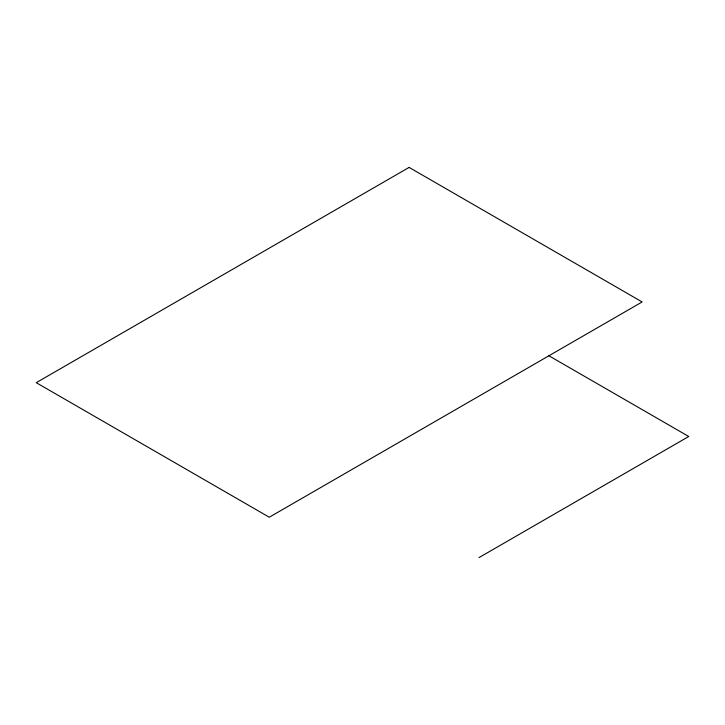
<?xml version="1.0" encoding="UTF-8"?>
<svg xmlns="http://www.w3.org/2000/svg" width="725" height="725" viewBox="0 0 725 725"><rect width="100%" height="100%" fill="white"/><g stroke="black" fill="none" stroke-linecap="round" stroke-linejoin="round"><path stroke-width="1.09" d="M479.017 557.588L688.75 436.495L548.925 355.776M409.108 167.412L36.25 382.682L269.283 517.224L642.142 301.953L409.108 167.412"/></g></svg>
